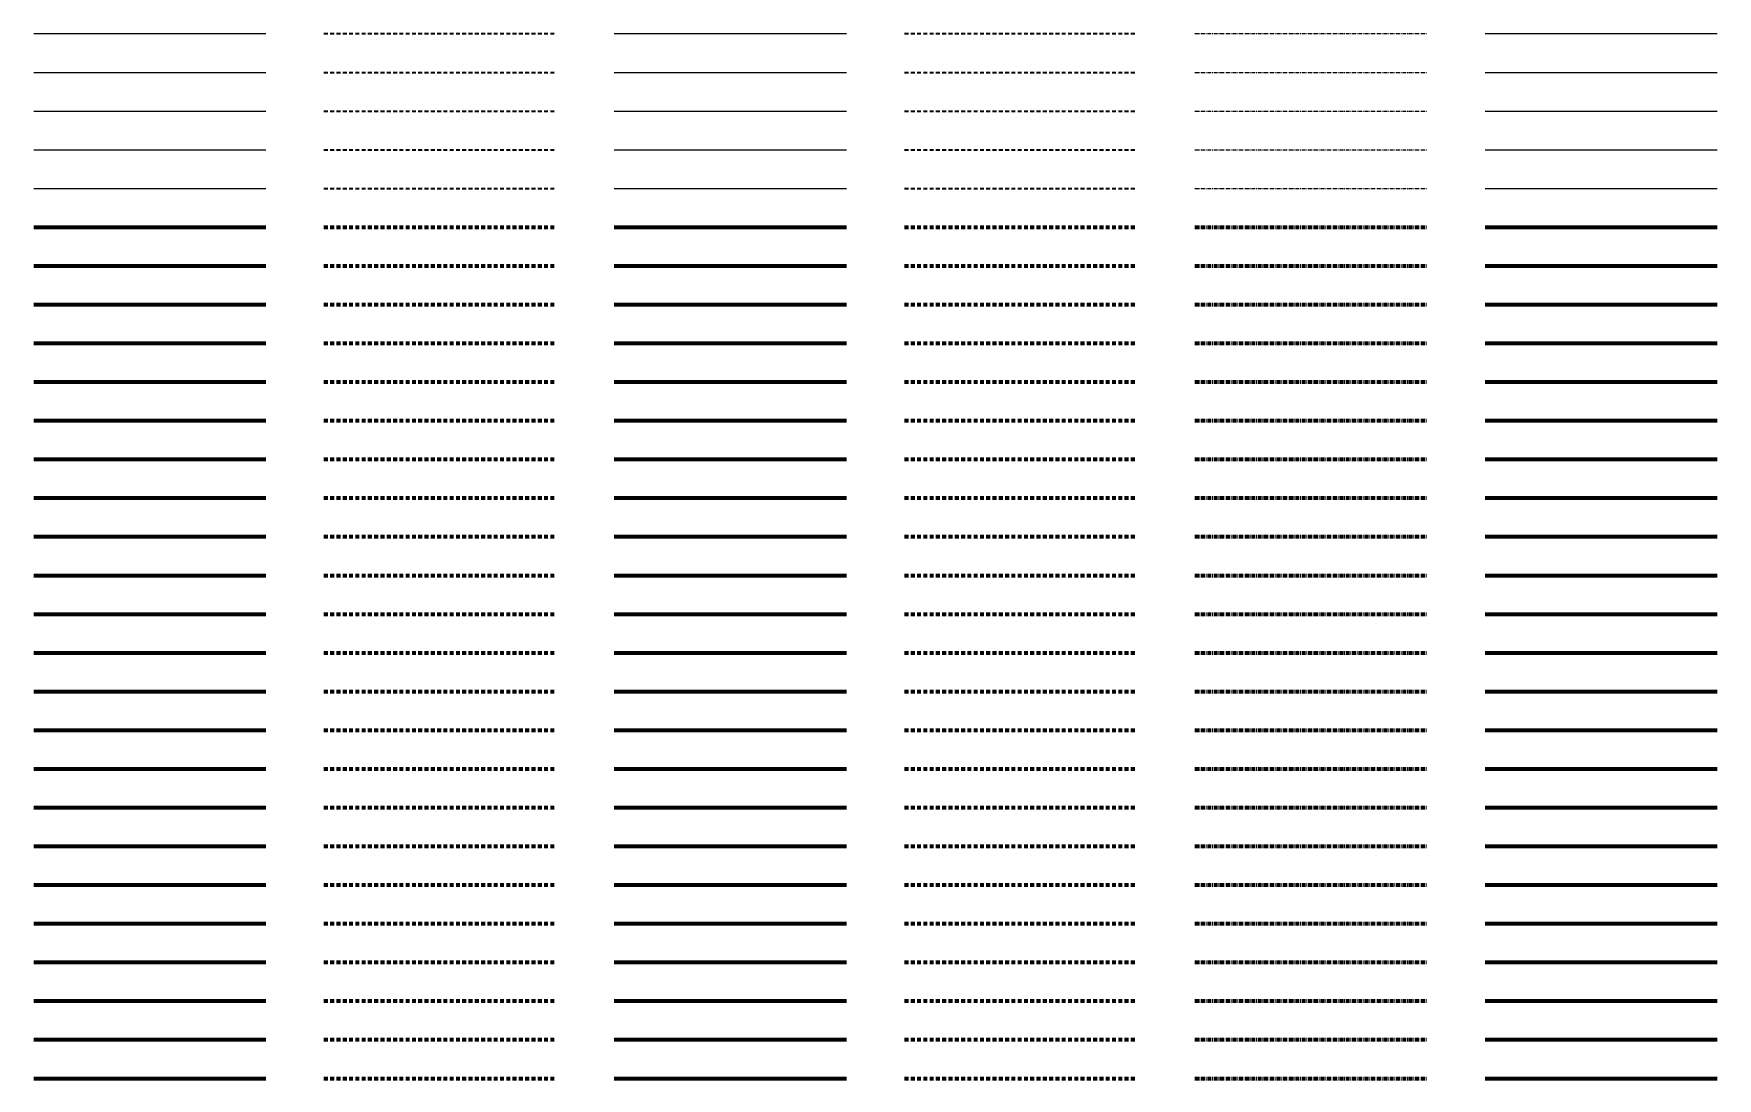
# Model space of a CAD drawing. Header units: metres. Extents: x -170 to 2070, y -13 to 17840.
# Drawn here: x 150 to 1020, y 15060 to 15600 of the extents above; entities that cross this region are included whole.
import ezdxf
from ezdxf.lldxf.tags import DXFTag

# ---------------------------------------------------------------- set-up
doc = ezdxf.new("R2010")
doc.units = ezdxf.units.M
doc.linetypes.add('KL-SO', pattern=[3.25, 2, -1.25])
doc.linetypes.add('KL-VERLATEN-SO', pattern=[3.25, 2, -0.5, 0.25, -0.5])
for name, color, linetype, lineweight in [('B-OI-KL-ET_MS_MANTELBUIS_ST_406.4-G', 7, 'Continuous', 70), ('B-OI-KL-ET_MS_MANTELBUIS_ST_406.4-RESERVE-G', 7, 'KL-RESERVE-SO', 70), ('B-OI-KL-ET_MS_MANTELBUIS_ST_406.4-VERLATEN-G', 7, 'KL-VERLATEN-SO', 70), ('B-OI-KL-ET_MS_MANTELBUIS_ST_419-G', 7, 'Continuous', 70), ('B-OI-KL-ET_MS_MANTELBUIS_ST_419-RESERVE-G', 7, 'KL-RESERVE-SO', 70), ('B-OI-KL-ET_MS_MANTELBUIS_ST_419-VERLATEN-G', 7, 'KL-VERLATEN-SO', 70), ('B-OI-KL-ET_MS_MANTELBUIS_ST_42.4-G', 7, 'Continuous', 70), ('B-OI-KL-ET_MS_MANTELBUIS_ST_42.4-RESERVE-G', 7, 'KL-RESERVE-SO', 70), ('B-OI-KL-ET_MS_MANTELBUIS_ST_42.4-VERLATEN-G', 7, 'KL-VERLATEN-SO', 70), ('B-OI-KL-ET_MS_MANTELBUIS_ST_48.3-G', 7, 'Continuous', 70), ('B-OI-KL-ET_MS_MANTELBUIS_ST_48.3-RESERVE-G', 7, 'KL-RESERVE-SO', 70), ('B-OI-KL-ET_MS_MANTELBUIS_ST_48.3-VERLATEN-G', 7, 'KL-VERLATEN-SO', 70), ('B-OI-KL-ET_MS_MANTELBUIS_ST_50-G', 7, 'Continuous', 70), ('B-OI-KL-ET_MS_MANTELBUIS_ST_50-RESERVE-G', 7, 'KL-RESERVE-SO', 70), ('B-OI-KL-ET_MS_MANTELBUIS_ST_50-VERLATEN-G', 7, 'KL-VERLATEN-SO', 70), ('B-OI-KL-ET_MS_MANTELBUIS_ST_500-G', 7, 'Continuous', 70), ('B-OI-KL-ET_MS_MANTELBUIS_ST_500-RESERVE-G', 7, 'KL-RESERVE-SO', 70), ('B-OI-KL-ET_MS_MANTELBUIS_ST_500-VERLATEN-G', 7, 'KL-VERLATEN-SO', 70), ('B-OI-KL-ET_MS_MANTELBUIS_ST_508-G', 7, 'Continuous', 70), ('B-OI-KL-ET_MS_MANTELBUIS_ST_508-RESERVE-G', 7, 'KL-RESERVE-SO', 70), ('B-OI-KL-ET_MS_MANTELBUIS_ST_508-VERLATEN-G', 7, 'KL-VERLATEN-SO', 70), ('B-OI-KL-ET_MS_MANTELBUIS_ST_521-G', 7, 'Continuous', 70), ('B-OI-KL-ET_MS_MANTELBUIS_ST_521-RESERVE-G', 7, 'KL-RESERVE-SO', 70), ('B-OI-KL-ET_MS_MANTELBUIS_ST_521-VERLATEN-G', 7, 'KL-VERLATEN-SO', 70), ('B-OI-KL-ET_MS_MANTELBUIS_ST_60.3-G', 7, 'Continuous', 70), ('B-OI-KL-ET_MS_MANTELBUIS_ST_60.3-RESERVE-G', 7, 'KL-RESERVE-SO', 70), ('B-OI-KL-ET_MS_MANTELBUIS_ST_60.3-VERLATEN-G', 7, 'KL-VERLATEN-SO', 70), ('B-OI-KL-ET_MS_MANTELBUIS_ST_600-G', 7, 'Continuous', 70), ('B-OI-KL-ET_MS_MANTELBUIS_ST_600-RESERVE-G', 7, 'KL-RESERVE-SO', 70), ('B-OI-KL-ET_MS_MANTELBUIS_ST_600-VERLATEN-G', 7, 'KL-VERLATEN-SO', 70), ('B-OI-KL-ET_MS_MANTELBUIS_ST_609-G', 7, 'Continuous', 70), ('B-OI-KL-ET_MS_MANTELBUIS_ST_609-RESERVE-G', 7, 'KL-RESERVE-SO', 70), ('B-OI-KL-ET_MS_MANTELBUIS_ST_609-VERLATEN-G', 7, 'KL-VERLATEN-SO', 70), ('B-OI-KL-ET_MS_MANTELBUIS_ST_63-G', 7, 'Continuous', 70), ('B-OI-KL-ET_MS_MANTELBUIS_ST_63-RESERVE-G', 7, 'KL-RESERVE-SO', 70), ('B-OI-KL-ET_MS_MANTELBUIS_ST_63-VERLATEN-G', 7, 'KL-VERLATEN-SO', 70), ('B-OI-KL-ET_MS_MANTELBUIS_ST_63.5-G', 7, 'Continuous', 70), ('B-OI-KL-ET_MS_MANTELBUIS_ST_63.5-RESERVE-G', 7, 'KL-RESERVE-SO', 70), ('B-OI-KL-ET_MS_MANTELBUIS_ST_63.5-VERLATEN-G', 7, 'KL-VERLATEN-SO', 70), ('B-OI-KL-ET_MS_MANTELBUIS_ST_70-G', 7, 'Continuous', 70), ('B-OI-KL-ET_MS_MANTELBUIS_ST_70-RESERVE-G', 7, 'KL-RESERVE-SO', 70), ('B-OI-KL-ET_MS_MANTELBUIS_ST_70-VERLATEN-G', 7, 'KL-VERLATEN-SO', 70), ('B-OI-KL-ET_MS_MANTELBUIS_ST_700-G', 7, 'Continuous', 70), ('B-OI-KL-ET_MS_MANTELBUIS_ST_700-RESERVE-G', 7, 'KL-RESERVE-SO', 70), ('B-OI-KL-ET_MS_MANTELBUIS_ST_700-VERLATEN-G', 7, 'KL-VERLATEN-SO', 70), ('B-OI-KL-ET_MS_MANTELBUIS_ST_75-G', 7, 'Continuous', 70), ('B-OI-KL-ET_MS_MANTELBUIS_ST_75-RESERVE-G', 7, 'KL-RESERVE-SO', 70), ('B-OI-KL-ET_MS_MANTELBUIS_ST_75-VERLATEN-G', 7, 'KL-VERLATEN-SO', 70), ('B-OI-KL-ET_MS_MANTELBUIS_ST_76.1-G', 7, 'Continuous', 70), ('B-OI-KL-ET_MS_MANTELBUIS_ST_76.1-RESERVE-G', 7, 'KL-RESERVE-SO', 70), ('B-OI-KL-ET_MS_MANTELBUIS_ST_76.1-VERLATEN-G', 7, 'KL-VERLATEN-SO', 70), ('B-OI-KL-ET_MS_MANTELBUIS_ST_762-G', 7, 'Continuous', 70), ('B-OI-KL-ET_MS_MANTELBUIS_ST_762-RESERVE-G', 7, 'KL-RESERVE-SO', 70), ('B-OI-KL-ET_MS_MANTELBUIS_ST_762-VERLATEN-G', 7, 'KL-VERLATEN-SO', 70), ('B-OI-KL-ET_MS_MANTELBUIS_ST_80-G', 7, 'Continuous', 70), ('B-OI-KL-ET_MS_MANTELBUIS_ST_80-RESERVE-G', 7, 'KL-RESERVE-SO', 70), ('B-OI-KL-ET_MS_MANTELBUIS_ST_80-VERLATEN-G', 7, 'KL-VERLATEN-SO', 70), ('B-OI-KL-ET_MS_MANTELBUIS_ST_800-G', 7, 'Continuous', 70), ('B-OI-KL-ET_MS_MANTELBUIS_ST_800-RESERVE-G', 7, 'KL-RESERVE-SO', 70), ('B-OI-KL-ET_MS_MANTELBUIS_ST_800-VERLATEN-G', 7, 'KL-VERLATEN-SO', 70), ('B-OI-KL-ET_MS_MANTELBUIS_ST_812.8-G', 7, 'Continuous', 70), ('B-OI-KL-ET_MS_MANTELBUIS_ST_812.8-RESERVE-G', 7, 'KL-RESERVE-SO', 70), ('B-OI-KL-ET_MS_MANTELBUIS_ST_812.8-VERLATEN-G', 7, 'KL-VERLATEN-SO', 70), ('B-OI-KL-ET_MS_MANTELBUIS_ST_88.9-G', 7, 'Continuous', 70), ('B-OI-KL-ET_MS_MANTELBUIS_ST_88.9-RESERVE-G', 7, 'KL-RESERVE-SO', 70), ('B-OI-KL-ET_MS_MANTELBUIS_ST_88.9-VERLATEN-G', 7, 'KL-VERLATEN-SO', 70), ('B-OI-KL-ET_MS_MANTELBUIS_ST_90-G', 7, 'Continuous', 70), ('B-OI-KL-ET_MS_MANTELBUIS_ST_90-RESERVE-G', 7, 'KL-RESERVE-SO', 70), ('B-OI-KL-ET_MS_MANTELBUIS_ST_90-VERLATEN-G', 7, 'KL-VERLATEN-SO', 70), ('B-OI-KL-ET_MS_OVERIG-G', 7, 'Continuous', 18), ('B-OI-KL-ET_MS_OVERIG-RESERVE-G', 7, 'KL-RESERVE-SO', 18), ('B-OI-KL-ET_MS_OVERIG-VERLATEN-G', 7, 'KL-VERLATEN-SO', 18), ('B-OI-KL-ET_MS_TRANSPORT_10 kV_1x240Alrm as25-G', 12, 'Continuous', 18), ('B-OI-KL-ET_MS_TRANSPORT_10 kV_1x240Alrm as25-RESERVE-G', 12, 'KL-RESERVE-SO', 18), ('B-OI-KL-ET_MS_TRANSPORT_10 kV_1x240Alrm as25-VERLATEN-G', 12, 'KL-VERLATEN-SO', 18), ('B-OI-KL-ET_MS_TRANSPORT_10 kV_1x400Cu 50as-G', 12, 'Continuous', 18), ('B-OI-KL-ET_MS_TRANSPORT_10 kV_1x400Cu 50as-RESERVE-G', 12, 'KL-RESERVE-SO', 18), ('B-OI-KL-ET_MS_TRANSPORT_10 kV_1x400Cu 50as-VERLATEN-G', 12, 'KL-VERLATEN-SO', 18), ('B-OI-KL-ET_MS_TRANSPORT_10 kV_1x630Alrm as35-G', 12, 'Continuous', 18), ('B-OI-KL-ET_MS_TRANSPORT_10 kV_1x630Alrm as35-RESERVE-G', 12, 'KL-RESERVE-SO', 18), ('B-OI-KL-ET_MS_TRANSPORT_10 kV_1x630Alrm as35-VERLATEN-G', 12, 'KL-VERLATEN-SO', 18), ('B-OI-KL-ET_MS_TRANSPORT_10 kV_1x630Alrm as50-G', 12, 'Continuous', 18), ('B-OI-KL-ET_MS_TRANSPORT_10 kV_1x630Alrm as50-RESERVE-G', 12, 'KL-RESERVE-SO', 18), ('B-OI-KL-ET_MS_TRANSPORT_10 kV_1x630Alrm as50-VERLATEN-G', 12, 'KL-VERLATEN-SO', 18), ('N-OI-KL-ET_MS_MANTELBUIS_ST_406.4-G', 10, 'KL-SO', 70), ('N-OI-KL-ET_MS_MANTELBUIS_ST_419-G', 10, 'KL-SO', 70), ('N-OI-KL-ET_MS_MANTELBUIS_ST_42.4-G', 10, 'KL-SO', 70), ('N-OI-KL-ET_MS_MANTELBUIS_ST_48.3-G', 10, 'KL-SO', 70), ('N-OI-KL-ET_MS_MANTELBUIS_ST_50-G', 10, 'KL-SO', 70), ('N-OI-KL-ET_MS_MANTELBUIS_ST_500-G', 10, 'KL-SO', 70), ('N-OI-KL-ET_MS_MANTELBUIS_ST_508-G', 10, 'KL-SO', 70), ('N-OI-KL-ET_MS_MANTELBUIS_ST_521-G', 10, 'KL-SO', 70), ('N-OI-KL-ET_MS_MANTELBUIS_ST_60.3-G', 10, 'KL-SO', 70), ('N-OI-KL-ET_MS_MANTELBUIS_ST_600-G', 10, 'KL-SO', 70), ('N-OI-KL-ET_MS_MANTELBUIS_ST_609-G', 10, 'KL-SO', 70), ('N-OI-KL-ET_MS_MANTELBUIS_ST_63-G', 10, 'KL-SO', 70), ('N-OI-KL-ET_MS_MANTELBUIS_ST_63.5-G', 10, 'KL-SO', 70), ('N-OI-KL-ET_MS_MANTELBUIS_ST_70-G', 10, 'KL-SO', 70), ('N-OI-KL-ET_MS_MANTELBUIS_ST_700-G', 10, 'KL-SO', 70), ('N-OI-KL-ET_MS_MANTELBUIS_ST_75-G', 10, 'KL-SO', 70), ('N-OI-KL-ET_MS_MANTELBUIS_ST_76.1-G', 10, 'KL-SO', 70), ('N-OI-KL-ET_MS_MANTELBUIS_ST_762-G', 10, 'KL-SO', 70), ('N-OI-KL-ET_MS_MANTELBUIS_ST_80-G', 10, 'KL-SO', 70), ('N-OI-KL-ET_MS_MANTELBUIS_ST_800-G', 10, 'KL-SO', 70), ('N-OI-KL-ET_MS_MANTELBUIS_ST_812.8-G', 10, 'KL-SO', 70), ('N-OI-KL-ET_MS_MANTELBUIS_ST_88.9-G', 10, 'KL-SO', 70), ('N-OI-KL-ET_MS_MANTELBUIS_ST_90-G', 10, 'KL-SO', 70), ('N-OI-KL-ET_MS_OVERIG-G', 7, 'KL-SO', 35), ('N-OI-KL-ET_MS_TRANSPORT_10 kV_1x240Alrm as25-G', 12, 'KL-SO', 35), ('N-OI-KL-ET_MS_TRANSPORT_10 kV_1x400Cu 50as-G', 12, 'KL-SO', 35), ('N-OI-KL-ET_MS_TRANSPORT_10 kV_1x630Alrm as35-G', 12, 'KL-SO', 35), ('N-OI-KL-ET_MS_TRANSPORT_10 kV_1x630Alrm as50-G', 12, 'KL-SO', 35), ('R-OI-KL-ET_MS_MANTELBUIS_ST_406.4-G', 10, 'KL-SO', 70), ('R-OI-KL-ET_MS_MANTELBUIS_ST_419-G', 10, 'KL-SO', 70), ('R-OI-KL-ET_MS_MANTELBUIS_ST_42.4-G', 10, 'KL-SO', 70), ('R-OI-KL-ET_MS_MANTELBUIS_ST_48.3-G', 10, 'KL-SO', 70), ('R-OI-KL-ET_MS_MANTELBUIS_ST_50-G', 10, 'KL-SO', 70), ('R-OI-KL-ET_MS_MANTELBUIS_ST_500-G', 10, 'KL-SO', 70), ('R-OI-KL-ET_MS_MANTELBUIS_ST_508-G', 10, 'KL-SO', 70), ('R-OI-KL-ET_MS_MANTELBUIS_ST_521-G', 10, 'KL-SO', 70), ('R-OI-KL-ET_MS_MANTELBUIS_ST_60.3-G', 10, 'KL-SO', 70), ('R-OI-KL-ET_MS_MANTELBUIS_ST_600-G', 10, 'KL-SO', 70), ('R-OI-KL-ET_MS_MANTELBUIS_ST_609-G', 10, 'KL-SO', 70), ('R-OI-KL-ET_MS_MANTELBUIS_ST_63-G', 10, 'KL-SO', 70), ('R-OI-KL-ET_MS_MANTELBUIS_ST_63.5-G', 10, 'KL-SO', 70), ('R-OI-KL-ET_MS_MANTELBUIS_ST_70-G', 10, 'KL-SO', 70), ('R-OI-KL-ET_MS_MANTELBUIS_ST_700-G', 10, 'KL-SO', 70), ('R-OI-KL-ET_MS_MANTELBUIS_ST_75-G', 10, 'KL-SO', 70), ('R-OI-KL-ET_MS_MANTELBUIS_ST_76.1-G', 10, 'KL-SO', 70), ('R-OI-KL-ET_MS_MANTELBUIS_ST_762-G', 10, 'KL-SO', 70), ('R-OI-KL-ET_MS_MANTELBUIS_ST_80-G', 10, 'KL-SO', 70), ('R-OI-KL-ET_MS_MANTELBUIS_ST_800-G', 10, 'KL-SO', 70), ('R-OI-KL-ET_MS_MANTELBUIS_ST_812.8-G', 10, 'KL-SO', 70), ('R-OI-KL-ET_MS_MANTELBUIS_ST_88.9-G', 10, 'KL-SO', 70), ('R-OI-KL-ET_MS_MANTELBUIS_ST_90-G', 10, 'KL-SO', 70), ('R-OI-KL-ET_MS_OVERIG-G', 7, 'KL-SO', 35), ('R-OI-KL-ET_MS_TRANSPORT_10 kV_1x240Alrm as25-G', 12, 'KL-SO', 35), ('R-OI-KL-ET_MS_TRANSPORT_10 kV_1x400Cu 50as-G', 12, 'KL-SO', 35), ('R-OI-KL-ET_MS_TRANSPORT_10 kV_1x630Alrm as35-G', 12, 'KL-SO', 35), ('R-OI-KL-ET_MS_TRANSPORT_10 kV_1x630Alrm as50-G', 12, 'KL-SO', 35), ('V-OI-KL-ET_MS_MANTELBUIS_ST_406.4-G', 7, 'V-KL-SO', 70), ('V-OI-KL-ET_MS_MANTELBUIS_ST_419-G', 7, 'V-KL-SO', 70), ('V-OI-KL-ET_MS_MANTELBUIS_ST_42.4-G', 7, 'V-KL-SO', 70), ('V-OI-KL-ET_MS_MANTELBUIS_ST_48.3-G', 7, 'V-KL-SO', 70), ('V-OI-KL-ET_MS_MANTELBUIS_ST_50-G', 7, 'V-KL-SO', 70), ('V-OI-KL-ET_MS_MANTELBUIS_ST_500-G', 7, 'V-KL-SO', 70), ('V-OI-KL-ET_MS_MANTELBUIS_ST_508-G', 7, 'V-KL-SO', 70), ('V-OI-KL-ET_MS_MANTELBUIS_ST_521-G', 7, 'V-KL-SO', 70), ('V-OI-KL-ET_MS_MANTELBUIS_ST_60.3-G', 7, 'V-KL-SO', 70), ('V-OI-KL-ET_MS_MANTELBUIS_ST_600-G', 7, 'V-KL-SO', 70), ('V-OI-KL-ET_MS_MANTELBUIS_ST_609-G', 7, 'V-KL-SO', 70), ('V-OI-KL-ET_MS_MANTELBUIS_ST_63-G', 7, 'V-KL-SO', 70), ('V-OI-KL-ET_MS_MANTELBUIS_ST_63.5-G', 7, 'V-KL-SO', 70), ('V-OI-KL-ET_MS_MANTELBUIS_ST_70-G', 7, 'V-KL-SO', 70), ('V-OI-KL-ET_MS_MANTELBUIS_ST_700-G', 7, 'V-KL-SO', 70), ('V-OI-KL-ET_MS_MANTELBUIS_ST_75-G', 7, 'V-KL-SO', 70), ('V-OI-KL-ET_MS_MANTELBUIS_ST_76.1-G', 7, 'V-KL-SO', 70), ('V-OI-KL-ET_MS_MANTELBUIS_ST_762-G', 7, 'V-KL-SO', 70), ('V-OI-KL-ET_MS_MANTELBUIS_ST_80-G', 7, 'V-KL-SO', 70), ('V-OI-KL-ET_MS_MANTELBUIS_ST_800-G', 7, 'V-KL-SO', 70), ('V-OI-KL-ET_MS_MANTELBUIS_ST_812.8-G', 7, 'V-KL-SO', 70), ('V-OI-KL-ET_MS_MANTELBUIS_ST_88.9-G', 7, 'V-KL-SO', 70), ('V-OI-KL-ET_MS_MANTELBUIS_ST_90-G', 7, 'V-KL-SO', 70), ('V-OI-KL-ET_MS_OVERIG-G', 7, 'V-KL-SO', 25), ('V-OI-KL-ET_MS_TRANSPORT_10 kV_1x240Alrm as25-G', 12, 'V-KL-SO', 25), ('V-OI-KL-ET_MS_TRANSPORT_10 kV_1x400Cu 50as-G', 12, 'V-KL-SO', 25), ('V-OI-KL-ET_MS_TRANSPORT_10 kV_1x630Alrm as35-G', 12, 'V-KL-SO', 25), ('V-OI-KL-ET_MS_TRANSPORT_10 kV_1x630Alrm as50-G', 12, 'V-KL-SO', 25)]:
    doc.layers.add(name, color=color, linetype=linetype, lineweight=lineweight)
tags = doc.linetypes.add('KL-RESERVE-SO', pattern='A,7,-2,["RS",Standard,S=1,R=0,X=-1,Y=-0.5],-1.5', length=10.5).pattern_tags.tags
tags[6] = DXFTag(74, 10)
doc.linetypes.add('V-KL-SO', pattern='A,2,[24,nlcs.shx,S=0.75,R=0,X=0,Y=0],2', length=4)

msp = doc.modelspace()

# ---------------------------------------------------------------- linework, layer by layer
at = {"layer": 'B-OI-KL-ET_MS_MANTELBUIS_ST_406.4-G'}
msp.add_line((150, 15060), (270, 15060), dxfattribs=at)
at = {"layer": 'B-OI-KL-ET_MS_MANTELBUIS_ST_406.4-RESERVE-G'}
msp.add_line((900, 15060), (1020, 15060), dxfattribs=at)
at = {"layer": 'B-OI-KL-ET_MS_MANTELBUIS_ST_406.4-VERLATEN-G'}
msp.add_line((750, 15060), (870, 15060), dxfattribs=at)
at = {"layer": 'B-OI-KL-ET_MS_MANTELBUIS_ST_419-G'}
msp.add_line((150, 15080), (270, 15080), dxfattribs=at)
at = {"layer": 'B-OI-KL-ET_MS_MANTELBUIS_ST_419-RESERVE-G'}
msp.add_line((900, 15080), (1020, 15080), dxfattribs=at)
at = {"layer": 'B-OI-KL-ET_MS_MANTELBUIS_ST_419-VERLATEN-G'}
msp.add_line((750, 15080), (870, 15080), dxfattribs=at)
at = {"layer": 'B-OI-KL-ET_MS_MANTELBUIS_ST_42.4-G'}
msp.add_line((150, 15100), (270, 15100), dxfattribs=at)
at = {"layer": 'B-OI-KL-ET_MS_MANTELBUIS_ST_42.4-RESERVE-G'}
msp.add_line((900, 15100), (1020, 15100), dxfattribs=at)
at = {"layer": 'B-OI-KL-ET_MS_MANTELBUIS_ST_42.4-VERLATEN-G'}
msp.add_line((750, 15100), (870, 15100), dxfattribs=at)
at = {"layer": 'B-OI-KL-ET_MS_MANTELBUIS_ST_48.3-G'}
msp.add_line((150, 15120), (270, 15120), dxfattribs=at)
at = {"layer": 'B-OI-KL-ET_MS_MANTELBUIS_ST_48.3-RESERVE-G'}
msp.add_line((900, 15120), (1020, 15120), dxfattribs=at)
at = {"layer": 'B-OI-KL-ET_MS_MANTELBUIS_ST_48.3-VERLATEN-G'}
msp.add_line((750, 15120), (870, 15120), dxfattribs=at)
at = {"layer": 'B-OI-KL-ET_MS_MANTELBUIS_ST_50-G'}
msp.add_line((150, 15140), (270, 15140), dxfattribs=at)
at = {"layer": 'B-OI-KL-ET_MS_MANTELBUIS_ST_50-RESERVE-G'}
msp.add_line((900, 15140), (1020, 15140), dxfattribs=at)
at = {"layer": 'B-OI-KL-ET_MS_MANTELBUIS_ST_50-VERLATEN-G'}
msp.add_line((750, 15140), (870, 15140), dxfattribs=at)
at = {"layer": 'B-OI-KL-ET_MS_MANTELBUIS_ST_500-G'}
msp.add_line((150, 15160), (270, 15160), dxfattribs=at)
at = {"layer": 'B-OI-KL-ET_MS_MANTELBUIS_ST_500-RESERVE-G'}
msp.add_line((900, 15160), (1020, 15160), dxfattribs=at)
at = {"layer": 'B-OI-KL-ET_MS_MANTELBUIS_ST_500-VERLATEN-G'}
msp.add_line((750, 15160), (870, 15160), dxfattribs=at)
at = {"layer": 'B-OI-KL-ET_MS_MANTELBUIS_ST_508-G'}
msp.add_line((150, 15180), (270, 15180), dxfattribs=at)
at = {"layer": 'B-OI-KL-ET_MS_MANTELBUIS_ST_508-RESERVE-G'}
msp.add_line((900, 15180), (1020, 15180), dxfattribs=at)
at = {"layer": 'B-OI-KL-ET_MS_MANTELBUIS_ST_508-VERLATEN-G'}
msp.add_line((750, 15180), (870, 15180), dxfattribs=at)
at = {"layer": 'B-OI-KL-ET_MS_MANTELBUIS_ST_521-G'}
msp.add_line((150, 15200), (270, 15200), dxfattribs=at)
at = {"layer": 'B-OI-KL-ET_MS_MANTELBUIS_ST_521-RESERVE-G'}
msp.add_line((900, 15200), (1020, 15200), dxfattribs=at)
at = {"layer": 'B-OI-KL-ET_MS_MANTELBUIS_ST_521-VERLATEN-G'}
msp.add_line((750, 15200), (870, 15200), dxfattribs=at)
at = {"layer": 'B-OI-KL-ET_MS_MANTELBUIS_ST_60.3-G'}
msp.add_line((150, 15220), (270, 15220), dxfattribs=at)
at = {"layer": 'B-OI-KL-ET_MS_MANTELBUIS_ST_60.3-RESERVE-G'}
msp.add_line((900, 15220), (1020, 15220), dxfattribs=at)
at = {"layer": 'B-OI-KL-ET_MS_MANTELBUIS_ST_60.3-VERLATEN-G'}
msp.add_line((750, 15220), (870, 15220), dxfattribs=at)
at = {"layer": 'B-OI-KL-ET_MS_MANTELBUIS_ST_600-G'}
msp.add_line((150, 15240), (270, 15240), dxfattribs=at)
at = {"layer": 'B-OI-KL-ET_MS_MANTELBUIS_ST_600-RESERVE-G'}
msp.add_line((900, 15240), (1020, 15240), dxfattribs=at)
at = {"layer": 'B-OI-KL-ET_MS_MANTELBUIS_ST_600-VERLATEN-G'}
msp.add_line((750, 15240), (870, 15240), dxfattribs=at)
at = {"layer": 'B-OI-KL-ET_MS_MANTELBUIS_ST_609-G'}
msp.add_line((150, 15260), (270, 15260), dxfattribs=at)
at = {"layer": 'B-OI-KL-ET_MS_MANTELBUIS_ST_609-RESERVE-G'}
msp.add_line((900, 15260), (1020, 15260), dxfattribs=at)
at = {"layer": 'B-OI-KL-ET_MS_MANTELBUIS_ST_609-VERLATEN-G'}
msp.add_line((750, 15260), (870, 15260), dxfattribs=at)
at = {"layer": 'B-OI-KL-ET_MS_MANTELBUIS_ST_63-G'}
msp.add_line((150, 15280), (270, 15280), dxfattribs=at)
at = {"layer": 'B-OI-KL-ET_MS_MANTELBUIS_ST_63-RESERVE-G'}
msp.add_line((900, 15280), (1020, 15280), dxfattribs=at)
at = {"layer": 'B-OI-KL-ET_MS_MANTELBUIS_ST_63-VERLATEN-G'}
msp.add_line((750, 15280), (870, 15280), dxfattribs=at)
at = {"layer": 'B-OI-KL-ET_MS_MANTELBUIS_ST_63.5-G'}
msp.add_line((150, 15300), (270, 15300), dxfattribs=at)
at = {"layer": 'B-OI-KL-ET_MS_MANTELBUIS_ST_63.5-RESERVE-G'}
msp.add_line((900, 15300), (1020, 15300), dxfattribs=at)
at = {"layer": 'B-OI-KL-ET_MS_MANTELBUIS_ST_63.5-VERLATEN-G'}
msp.add_line((750, 15300), (870, 15300), dxfattribs=at)
at = {"layer": 'B-OI-KL-ET_MS_MANTELBUIS_ST_70-G'}
msp.add_line((150, 15320), (270, 15320), dxfattribs=at)
at = {"layer": 'B-OI-KL-ET_MS_MANTELBUIS_ST_70-RESERVE-G'}
msp.add_line((900, 15320), (1020, 15320), dxfattribs=at)
at = {"layer": 'B-OI-KL-ET_MS_MANTELBUIS_ST_70-VERLATEN-G'}
msp.add_line((750, 15320), (870, 15320), dxfattribs=at)
at = {"layer": 'B-OI-KL-ET_MS_MANTELBUIS_ST_700-G'}
msp.add_line((150, 15340), (270, 15340), dxfattribs=at)
at = {"layer": 'B-OI-KL-ET_MS_MANTELBUIS_ST_700-RESERVE-G'}
msp.add_line((900, 15340), (1020, 15340), dxfattribs=at)
at = {"layer": 'B-OI-KL-ET_MS_MANTELBUIS_ST_700-VERLATEN-G'}
msp.add_line((750, 15340), (870, 15340), dxfattribs=at)
at = {"layer": 'B-OI-KL-ET_MS_MANTELBUIS_ST_75-G'}
msp.add_line((150, 15360), (270, 15360), dxfattribs=at)
at = {"layer": 'B-OI-KL-ET_MS_MANTELBUIS_ST_75-RESERVE-G'}
msp.add_line((900, 15360), (1020, 15360), dxfattribs=at)
at = {"layer": 'B-OI-KL-ET_MS_MANTELBUIS_ST_75-VERLATEN-G'}
msp.add_line((750, 15360), (870, 15360), dxfattribs=at)
at = {"layer": 'B-OI-KL-ET_MS_MANTELBUIS_ST_76.1-G'}
msp.add_line((150, 15380), (270, 15380), dxfattribs=at)
at = {"layer": 'B-OI-KL-ET_MS_MANTELBUIS_ST_76.1-RESERVE-G'}
msp.add_line((900, 15380), (1020, 15380), dxfattribs=at)
at = {"layer": 'B-OI-KL-ET_MS_MANTELBUIS_ST_76.1-VERLATEN-G'}
msp.add_line((750, 15380), (870, 15380), dxfattribs=at)
at = {"layer": 'B-OI-KL-ET_MS_MANTELBUIS_ST_762-G'}
msp.add_line((150, 15400), (270, 15400), dxfattribs=at)
at = {"layer": 'B-OI-KL-ET_MS_MANTELBUIS_ST_762-RESERVE-G'}
msp.add_line((900, 15400), (1020, 15400), dxfattribs=at)
at = {"layer": 'B-OI-KL-ET_MS_MANTELBUIS_ST_762-VERLATEN-G'}
msp.add_line((750, 15400), (870, 15400), dxfattribs=at)
at = {"layer": 'B-OI-KL-ET_MS_MANTELBUIS_ST_80-G'}
msp.add_line((150, 15420), (270, 15420), dxfattribs=at)
at = {"layer": 'B-OI-KL-ET_MS_MANTELBUIS_ST_80-RESERVE-G'}
msp.add_line((900, 15420), (1020, 15420), dxfattribs=at)
at = {"layer": 'B-OI-KL-ET_MS_MANTELBUIS_ST_80-VERLATEN-G'}
msp.add_line((750, 15420), (870, 15420), dxfattribs=at)
at = {"layer": 'B-OI-KL-ET_MS_MANTELBUIS_ST_800-G'}
msp.add_line((150, 15440), (270, 15440), dxfattribs=at)
at = {"layer": 'B-OI-KL-ET_MS_MANTELBUIS_ST_800-RESERVE-G'}
msp.add_line((900, 15440), (1020, 15440), dxfattribs=at)
at = {"layer": 'B-OI-KL-ET_MS_MANTELBUIS_ST_800-VERLATEN-G'}
msp.add_line((750, 15440), (870, 15440), dxfattribs=at)
at = {"layer": 'B-OI-KL-ET_MS_MANTELBUIS_ST_812.8-G'}
msp.add_line((150, 15460), (270, 15460), dxfattribs=at)
at = {"layer": 'B-OI-KL-ET_MS_MANTELBUIS_ST_812.8-RESERVE-G'}
msp.add_line((900, 15460), (1020, 15460), dxfattribs=at)
at = {"layer": 'B-OI-KL-ET_MS_MANTELBUIS_ST_812.8-VERLATEN-G'}
msp.add_line((750, 15460), (870, 15460), dxfattribs=at)
at = {"layer": 'B-OI-KL-ET_MS_MANTELBUIS_ST_88.9-G'}
msp.add_line((150, 15480), (270, 15480), dxfattribs=at)
at = {"layer": 'B-OI-KL-ET_MS_MANTELBUIS_ST_88.9-RESERVE-G'}
msp.add_line((900, 15480), (1020, 15480), dxfattribs=at)
at = {"layer": 'B-OI-KL-ET_MS_MANTELBUIS_ST_88.9-VERLATEN-G'}
msp.add_line((750, 15480), (870, 15480), dxfattribs=at)
at = {"layer": 'B-OI-KL-ET_MS_MANTELBUIS_ST_90-G'}
msp.add_line((150, 15500), (270, 15500), dxfattribs=at)
at = {"layer": 'B-OI-KL-ET_MS_MANTELBUIS_ST_90-RESERVE-G'}
msp.add_line((900, 15500), (1020, 15500), dxfattribs=at)
at = {"layer": 'B-OI-KL-ET_MS_MANTELBUIS_ST_90-VERLATEN-G'}
msp.add_line((750, 15500), (870, 15500), dxfattribs=at)
at = {"layer": 'B-OI-KL-ET_MS_OVERIG-G'}
msp.add_line((150, 15520), (270, 15520), dxfattribs=at)
at = {"layer": 'B-OI-KL-ET_MS_OVERIG-RESERVE-G'}
msp.add_line((900, 15520), (1020, 15520), dxfattribs=at)
at = {"layer": 'B-OI-KL-ET_MS_OVERIG-VERLATEN-G'}
msp.add_line((750, 15520), (870, 15520), dxfattribs=at)
at = {"layer": 'B-OI-KL-ET_MS_TRANSPORT_10 kV_1x240Alrm as25-G'}
msp.add_line((150, 15540), (270, 15540), dxfattribs=at)
at = {"layer": 'B-OI-KL-ET_MS_TRANSPORT_10 kV_1x240Alrm as25-RESERVE-G'}
msp.add_line((900, 15540), (1020, 15540), dxfattribs=at)
at = {"layer": 'B-OI-KL-ET_MS_TRANSPORT_10 kV_1x240Alrm as25-VERLATEN-G'}
msp.add_line((750, 15540), (870, 15540), dxfattribs=at)
at = {"layer": 'B-OI-KL-ET_MS_TRANSPORT_10 kV_1x400Cu 50as-G'}
msp.add_line((150, 15560), (270, 15560), dxfattribs=at)
at = {"layer": 'B-OI-KL-ET_MS_TRANSPORT_10 kV_1x400Cu 50as-RESERVE-G'}
msp.add_line((900, 15560), (1020, 15560), dxfattribs=at)
at = {"layer": 'B-OI-KL-ET_MS_TRANSPORT_10 kV_1x400Cu 50as-VERLATEN-G'}
msp.add_line((750, 15560), (870, 15560), dxfattribs=at)
at = {"layer": 'B-OI-KL-ET_MS_TRANSPORT_10 kV_1x630Alrm as35-G'}
msp.add_line((150, 15580), (270, 15580), dxfattribs=at)
at = {"layer": 'B-OI-KL-ET_MS_TRANSPORT_10 kV_1x630Alrm as35-RESERVE-G'}
msp.add_line((900, 15580), (1020, 15580), dxfattribs=at)
at = {"layer": 'B-OI-KL-ET_MS_TRANSPORT_10 kV_1x630Alrm as35-VERLATEN-G'}
msp.add_line((750, 15580), (870, 15580), dxfattribs=at)
at = {"layer": 'B-OI-KL-ET_MS_TRANSPORT_10 kV_1x630Alrm as50-G'}
msp.add_line((150, 15600), (270, 15600), dxfattribs=at)
at = {"layer": 'B-OI-KL-ET_MS_TRANSPORT_10 kV_1x630Alrm as50-RESERVE-G'}
msp.add_line((900, 15600), (1020, 15600), dxfattribs=at)
at = {"layer": 'B-OI-KL-ET_MS_TRANSPORT_10 kV_1x630Alrm as50-VERLATEN-G'}
msp.add_line((750, 15600), (870, 15600), dxfattribs=at)
at = {"layer": 'N-OI-KL-ET_MS_MANTELBUIS_ST_406.4-G'}
msp.add_line((300, 15060), (420, 15060), dxfattribs=at)
at = {"layer": 'N-OI-KL-ET_MS_MANTELBUIS_ST_419-G'}
msp.add_line((300, 15080), (420, 15080), dxfattribs=at)
at = {"layer": 'N-OI-KL-ET_MS_MANTELBUIS_ST_42.4-G'}
msp.add_line((300, 15100), (420, 15100), dxfattribs=at)
at = {"layer": 'N-OI-KL-ET_MS_MANTELBUIS_ST_48.3-G'}
msp.add_line((300, 15120), (420, 15120), dxfattribs=at)
at = {"layer": 'N-OI-KL-ET_MS_MANTELBUIS_ST_50-G'}
msp.add_line((300, 15140), (420, 15140), dxfattribs=at)
at = {"layer": 'N-OI-KL-ET_MS_MANTELBUIS_ST_500-G'}
msp.add_line((300, 15160), (420, 15160), dxfattribs=at)
at = {"layer": 'N-OI-KL-ET_MS_MANTELBUIS_ST_508-G'}
msp.add_line((300, 15180), (420, 15180), dxfattribs=at)
at = {"layer": 'N-OI-KL-ET_MS_MANTELBUIS_ST_521-G'}
msp.add_line((300, 15200), (420, 15200), dxfattribs=at)
at = {"layer": 'N-OI-KL-ET_MS_MANTELBUIS_ST_60.3-G'}
msp.add_line((300, 15220), (420, 15220), dxfattribs=at)
at = {"layer": 'N-OI-KL-ET_MS_MANTELBUIS_ST_600-G'}
msp.add_line((300, 15240), (420, 15240), dxfattribs=at)
at = {"layer": 'N-OI-KL-ET_MS_MANTELBUIS_ST_609-G'}
msp.add_line((300, 15260), (420, 15260), dxfattribs=at)
at = {"layer": 'N-OI-KL-ET_MS_MANTELBUIS_ST_63-G'}
msp.add_line((300, 15280), (420, 15280), dxfattribs=at)
at = {"layer": 'N-OI-KL-ET_MS_MANTELBUIS_ST_63.5-G'}
msp.add_line((300, 15300), (420, 15300), dxfattribs=at)
at = {"layer": 'N-OI-KL-ET_MS_MANTELBUIS_ST_70-G'}
msp.add_line((300, 15320), (420, 15320), dxfattribs=at)
at = {"layer": 'N-OI-KL-ET_MS_MANTELBUIS_ST_700-G'}
msp.add_line((300, 15340), (420, 15340), dxfattribs=at)
at = {"layer": 'N-OI-KL-ET_MS_MANTELBUIS_ST_75-G'}
msp.add_line((300, 15360), (420, 15360), dxfattribs=at)
at = {"layer": 'N-OI-KL-ET_MS_MANTELBUIS_ST_76.1-G'}
msp.add_line((300, 15380), (420, 15380), dxfattribs=at)
at = {"layer": 'N-OI-KL-ET_MS_MANTELBUIS_ST_762-G'}
msp.add_line((300, 15400), (420, 15400), dxfattribs=at)
at = {"layer": 'N-OI-KL-ET_MS_MANTELBUIS_ST_80-G'}
msp.add_line((300, 15420), (420, 15420), dxfattribs=at)
at = {"layer": 'N-OI-KL-ET_MS_MANTELBUIS_ST_800-G'}
msp.add_line((300, 15440), (420, 15440), dxfattribs=at)
at = {"layer": 'N-OI-KL-ET_MS_MANTELBUIS_ST_812.8-G'}
msp.add_line((300, 15460), (420, 15460), dxfattribs=at)
at = {"layer": 'N-OI-KL-ET_MS_MANTELBUIS_ST_88.9-G'}
msp.add_line((300, 15480), (420, 15480), dxfattribs=at)
at = {"layer": 'N-OI-KL-ET_MS_MANTELBUIS_ST_90-G'}
msp.add_line((300, 15500), (420, 15500), dxfattribs=at)
at = {"layer": 'N-OI-KL-ET_MS_OVERIG-G'}
msp.add_line((300, 15520), (420, 15520), dxfattribs=at)
at = {"layer": 'N-OI-KL-ET_MS_TRANSPORT_10 kV_1x240Alrm as25-G'}
msp.add_line((300, 15540), (420, 15540), dxfattribs=at)
at = {"layer": 'N-OI-KL-ET_MS_TRANSPORT_10 kV_1x400Cu 50as-G'}
msp.add_line((300, 15560), (420, 15560), dxfattribs=at)
at = {"layer": 'N-OI-KL-ET_MS_TRANSPORT_10 kV_1x630Alrm as35-G'}
msp.add_line((300, 15580), (420, 15580), dxfattribs=at)
at = {"layer": 'N-OI-KL-ET_MS_TRANSPORT_10 kV_1x630Alrm as50-G'}
msp.add_line((300, 15600), (420, 15600), dxfattribs=at)
at = {"layer": 'R-OI-KL-ET_MS_MANTELBUIS_ST_406.4-G'}
msp.add_line((600, 15060), (720, 15060), dxfattribs=at)
at = {"layer": 'R-OI-KL-ET_MS_MANTELBUIS_ST_419-G'}
msp.add_line((600, 15080), (720, 15080), dxfattribs=at)
at = {"layer": 'R-OI-KL-ET_MS_MANTELBUIS_ST_42.4-G'}
msp.add_line((600, 15100), (720, 15100), dxfattribs=at)
at = {"layer": 'R-OI-KL-ET_MS_MANTELBUIS_ST_48.3-G'}
msp.add_line((600, 15120), (720, 15120), dxfattribs=at)
at = {"layer": 'R-OI-KL-ET_MS_MANTELBUIS_ST_50-G'}
msp.add_line((600, 15140), (720, 15140), dxfattribs=at)
at = {"layer": 'R-OI-KL-ET_MS_MANTELBUIS_ST_500-G'}
msp.add_line((600, 15160), (720, 15160), dxfattribs=at)
at = {"layer": 'R-OI-KL-ET_MS_MANTELBUIS_ST_508-G'}
msp.add_line((600, 15180), (720, 15180), dxfattribs=at)
at = {"layer": 'R-OI-KL-ET_MS_MANTELBUIS_ST_521-G'}
msp.add_line((600, 15200), (720, 15200), dxfattribs=at)
at = {"layer": 'R-OI-KL-ET_MS_MANTELBUIS_ST_60.3-G'}
msp.add_line((600, 15220), (720, 15220), dxfattribs=at)
at = {"layer": 'R-OI-KL-ET_MS_MANTELBUIS_ST_600-G'}
msp.add_line((600, 15240), (720, 15240), dxfattribs=at)
at = {"layer": 'R-OI-KL-ET_MS_MANTELBUIS_ST_609-G'}
msp.add_line((600, 15260), (720, 15260), dxfattribs=at)
at = {"layer": 'R-OI-KL-ET_MS_MANTELBUIS_ST_63-G'}
msp.add_line((600, 15280), (720, 15280), dxfattribs=at)
at = {"layer": 'R-OI-KL-ET_MS_MANTELBUIS_ST_63.5-G'}
msp.add_line((600, 15300), (720, 15300), dxfattribs=at)
at = {"layer": 'R-OI-KL-ET_MS_MANTELBUIS_ST_70-G'}
msp.add_line((600, 15320), (720, 15320), dxfattribs=at)
at = {"layer": 'R-OI-KL-ET_MS_MANTELBUIS_ST_700-G'}
msp.add_line((600, 15340), (720, 15340), dxfattribs=at)
at = {"layer": 'R-OI-KL-ET_MS_MANTELBUIS_ST_75-G'}
msp.add_line((600, 15360), (720, 15360), dxfattribs=at)
at = {"layer": 'R-OI-KL-ET_MS_MANTELBUIS_ST_76.1-G'}
msp.add_line((600, 15380), (720, 15380), dxfattribs=at)
at = {"layer": 'R-OI-KL-ET_MS_MANTELBUIS_ST_762-G'}
msp.add_line((600, 15400), (720, 15400), dxfattribs=at)
at = {"layer": 'R-OI-KL-ET_MS_MANTELBUIS_ST_80-G'}
msp.add_line((600, 15420), (720, 15420), dxfattribs=at)
at = {"layer": 'R-OI-KL-ET_MS_MANTELBUIS_ST_800-G'}
msp.add_line((600, 15440), (720, 15440), dxfattribs=at)
at = {"layer": 'R-OI-KL-ET_MS_MANTELBUIS_ST_812.8-G'}
msp.add_line((600, 15460), (720, 15460), dxfattribs=at)
at = {"layer": 'R-OI-KL-ET_MS_MANTELBUIS_ST_88.9-G'}
msp.add_line((600, 15480), (720, 15480), dxfattribs=at)
at = {"layer": 'R-OI-KL-ET_MS_MANTELBUIS_ST_90-G'}
msp.add_line((600, 15500), (720, 15500), dxfattribs=at)
at = {"layer": 'R-OI-KL-ET_MS_OVERIG-G'}
msp.add_line((600, 15520), (720, 15520), dxfattribs=at)
at = {"layer": 'R-OI-KL-ET_MS_TRANSPORT_10 kV_1x240Alrm as25-G'}
msp.add_line((600, 15540), (720, 15540), dxfattribs=at)
at = {"layer": 'R-OI-KL-ET_MS_TRANSPORT_10 kV_1x400Cu 50as-G'}
msp.add_line((600, 15560), (720, 15560), dxfattribs=at)
at = {"layer": 'R-OI-KL-ET_MS_TRANSPORT_10 kV_1x630Alrm as35-G'}
msp.add_line((600, 15580), (720, 15580), dxfattribs=at)
at = {"layer": 'R-OI-KL-ET_MS_TRANSPORT_10 kV_1x630Alrm as50-G'}
msp.add_line((600, 15600), (720, 15600), dxfattribs=at)
at = {"layer": 'V-OI-KL-ET_MS_MANTELBUIS_ST_406.4-G'}
msp.add_line((450, 15060), (570, 15060), dxfattribs=at)
at = {"layer": 'V-OI-KL-ET_MS_MANTELBUIS_ST_419-G'}
msp.add_line((450, 15080), (570, 15080), dxfattribs=at)
at = {"layer": 'V-OI-KL-ET_MS_MANTELBUIS_ST_42.4-G'}
msp.add_line((450, 15100), (570, 15100), dxfattribs=at)
at = {"layer": 'V-OI-KL-ET_MS_MANTELBUIS_ST_48.3-G'}
msp.add_line((450, 15120), (570, 15120), dxfattribs=at)
at = {"layer": 'V-OI-KL-ET_MS_MANTELBUIS_ST_50-G'}
msp.add_line((450, 15140), (570, 15140), dxfattribs=at)
at = {"layer": 'V-OI-KL-ET_MS_MANTELBUIS_ST_500-G'}
msp.add_line((450, 15160), (570, 15160), dxfattribs=at)
at = {"layer": 'V-OI-KL-ET_MS_MANTELBUIS_ST_508-G'}
msp.add_line((450, 15180), (570, 15180), dxfattribs=at)
at = {"layer": 'V-OI-KL-ET_MS_MANTELBUIS_ST_521-G'}
msp.add_line((450, 15200), (570, 15200), dxfattribs=at)
at = {"layer": 'V-OI-KL-ET_MS_MANTELBUIS_ST_60.3-G'}
msp.add_line((450, 15220), (570, 15220), dxfattribs=at)
at = {"layer": 'V-OI-KL-ET_MS_MANTELBUIS_ST_600-G'}
msp.add_line((450, 15240), (570, 15240), dxfattribs=at)
at = {"layer": 'V-OI-KL-ET_MS_MANTELBUIS_ST_609-G'}
msp.add_line((450, 15260), (570, 15260), dxfattribs=at)
at = {"layer": 'V-OI-KL-ET_MS_MANTELBUIS_ST_63-G'}
msp.add_line((450, 15280), (570, 15280), dxfattribs=at)
at = {"layer": 'V-OI-KL-ET_MS_MANTELBUIS_ST_63.5-G'}
msp.add_line((450, 15300), (570, 15300), dxfattribs=at)
at = {"layer": 'V-OI-KL-ET_MS_MANTELBUIS_ST_70-G'}
msp.add_line((450, 15320), (570, 15320), dxfattribs=at)
at = {"layer": 'V-OI-KL-ET_MS_MANTELBUIS_ST_700-G'}
msp.add_line((450, 15340), (570, 15340), dxfattribs=at)
at = {"layer": 'V-OI-KL-ET_MS_MANTELBUIS_ST_75-G'}
msp.add_line((450, 15360), (570, 15360), dxfattribs=at)
at = {"layer": 'V-OI-KL-ET_MS_MANTELBUIS_ST_76.1-G'}
msp.add_line((450, 15380), (570, 15380), dxfattribs=at)
at = {"layer": 'V-OI-KL-ET_MS_MANTELBUIS_ST_762-G'}
msp.add_line((450, 15400), (570, 15400), dxfattribs=at)
at = {"layer": 'V-OI-KL-ET_MS_MANTELBUIS_ST_80-G'}
msp.add_line((450, 15420), (570, 15420), dxfattribs=at)
at = {"layer": 'V-OI-KL-ET_MS_MANTELBUIS_ST_800-G'}
msp.add_line((450, 15440), (570, 15440), dxfattribs=at)
at = {"layer": 'V-OI-KL-ET_MS_MANTELBUIS_ST_812.8-G'}
msp.add_line((450, 15460), (570, 15460), dxfattribs=at)
at = {"layer": 'V-OI-KL-ET_MS_MANTELBUIS_ST_88.9-G'}
msp.add_line((450, 15480), (570, 15480), dxfattribs=at)
at = {"layer": 'V-OI-KL-ET_MS_MANTELBUIS_ST_90-G'}
msp.add_line((450, 15500), (570, 15500), dxfattribs=at)
at = {"layer": 'V-OI-KL-ET_MS_OVERIG-G'}
msp.add_line((450, 15520), (570, 15520), dxfattribs=at)
at = {"layer": 'V-OI-KL-ET_MS_TRANSPORT_10 kV_1x240Alrm as25-G'}
msp.add_line((450, 15540), (570, 15540), dxfattribs=at)
at = {"layer": 'V-OI-KL-ET_MS_TRANSPORT_10 kV_1x400Cu 50as-G'}
msp.add_line((450, 15560), (570, 15560), dxfattribs=at)
at = {"layer": 'V-OI-KL-ET_MS_TRANSPORT_10 kV_1x630Alrm as35-G'}
msp.add_line((450, 15580), (570, 15580), dxfattribs=at)
at = {"layer": 'V-OI-KL-ET_MS_TRANSPORT_10 kV_1x630Alrm as50-G'}
msp.add_line((450, 15600), (570, 15600), dxfattribs=at)

doc.saveas('drawing.dxf')
